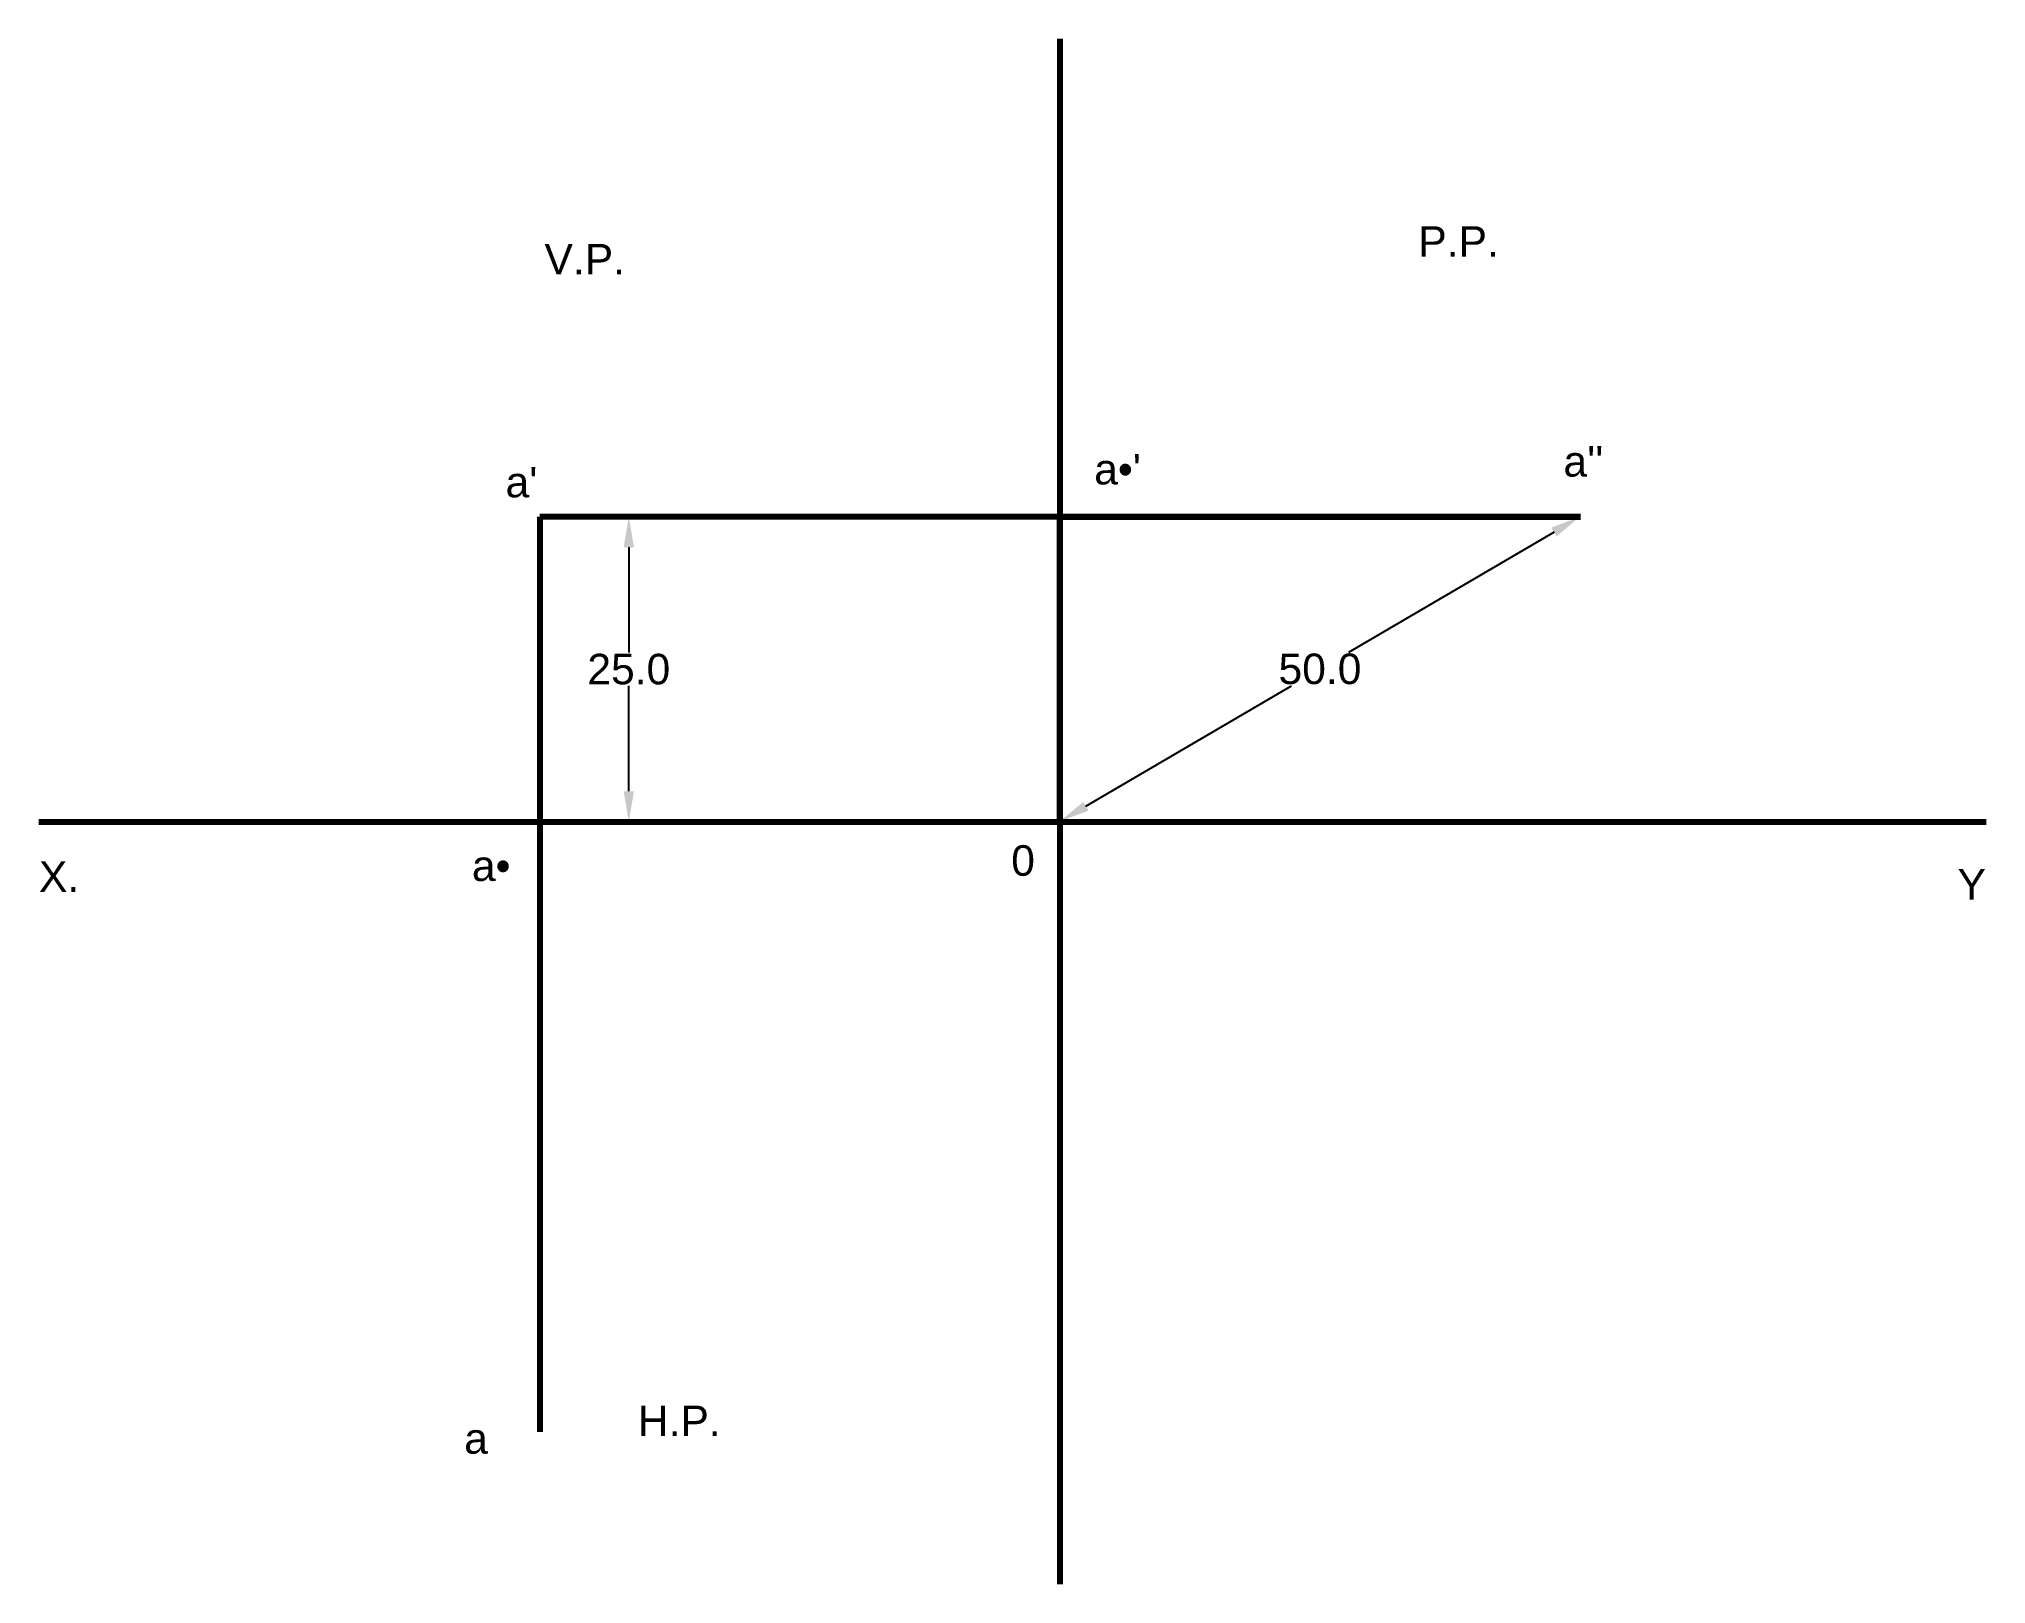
# Model space of a CAD drawing. Header units: millimetres. Extents: x 57 to 216, y 125 to 251.
import ezdxf

# ---------------------------------------------------------------- set-up
doc = ezdxf.new("R2010")
doc.units = ezdxf.units.MM
doc.layers.add('thick continuous', color=7, linetype='Continuous', lineweight=30)
doc.styles.get("Standard").update_dxf_attribs({"font": 'Arial.ttf'})
doc.dimstyles.get("Standard").update_dxf_attribs({"dimtxt": 2.5, "dimasz": 2.5, "dimexe": 0.18, "dimexo": 0.0625, "dimgap": 0.09, "dimtad": 0, "dimtih": 1, "dimtoh": 1, "dimdec": 1, "dimzin": 0, "dimdsep": 46, "dimtxsty": 'Standard', "dimcen": 0.09, "dimadec": 0, "dimazin": 0, "dimtfac": 1, "dimtdec": 1, "dimtofl": 0, "dimtmove": 0, "dimatfit": 3, "dimfxl": 1, "dimtolj": 1, "dimtzin": 0, "dimarcsym": 0})

# ---------------------------------------------------------------- blocks, each defined once
blk = doc.blocks.new('*D1')
at = {"layer": 'Defpoints', "color": 0, "transparency": 16777216}
for p in [(183.25, 212.16), (140.58, 187.18), (140.59, 187.16)]:
    blk.add_point(p, dxfattribs=at)
at = {"layer": 'thick continuous', "color": 0, "lineweight": -2, "transparency": 16777216}
for p, q in [((183.22, 212.22), (183.15, 212.33)), ((181.09, 210.91), (164.24, 201.04)), ((142.73, 188.44), (159.58, 198.31)), ((140.55, 187.22), (140.49, 187.33))]:
    blk.add_line(p, q, dxfattribs=at)
at = {"layer": 'thick continuous', "color": 0, "transparency": 16777216}
for points in [[(180.87, 211.27), (181.3, 210.55), (183.24, 212.18)], [(142.52, 188.8), (142.94, 188.08), (140.58, 187.18)]]:
    blk.add_solid(points, dxfattribs=at)
at = {"layer": 'thick continuous', "color": 0, "lineweight": 5, "transparency": 16777216, "insert": (161.91, 199.68), "char_height": 2.5, "attachment_point": 5}
blk.add_mtext('\\A1;50.0', dxfattribs=at)
blk = doc.blocks.new('*D12')
at = {"layer": 'Defpoints', "color": 0, "transparency": 16777216}
for p in [(97.99, 212.16), (97.99, 187.16), (105.27, 187.16)]:
    blk.add_point(p, dxfattribs=at)
at = {"layer": 'thick continuous', "color": 0, "lineweight": -2, "transparency": 16777216}
for p, q in [((98.05, 212.16), (105.45, 212.16)), ((105.27, 209.66), (105.27, 201.03)), ((105.27, 189.66), (105.27, 198.29)), ((98.05, 187.16), (105.45, 187.16))]:
    blk.add_line(p, q, dxfattribs=at)
at = {"layer": 'thick continuous', "color": 0, "transparency": 16777216}
for points in [[(104.85, 209.66), (105.69, 209.66), (105.27, 212.16)], [(104.85, 189.66), (105.69, 189.66), (105.27, 187.16)]]:
    blk.add_solid(points, dxfattribs=at)
at = {"layer": 'thick continuous', "color": 0, "lineweight": 5, "transparency": 16777216, "insert": (105.27, 199.66), "char_height": 2.5, "attachment_point": 5}
blk.add_mtext('\\A1;25.0', dxfattribs=at)

msp = doc.modelspace()

# ---------------------------------------------------------------- linework, layer by layer
at = {"layer": 'thick continuous', "lineweight": 80}
for p, q in [((140.59, 251.32), (140.59, 124.69)), ((183.25, 212.16), (97.99, 212.16)), ((140.59, 212.16), (97.99, 212.16)), ((97.99, 212.16), (97.99, 162.15)), ((140.59, 187.16), (140.59, 212.16)), ((140.59, 187.16), (140.59, 212.16)), ((140.59, 212.16), (183.25, 212.16)), ((56.93, 187.16), (216.5, 187.16)), ((97.99, 187.16), (97.99, 137.16))]:
    msp.add_line(p, q, dxfattribs=at)

# ---------------------------------------------------------------- texts
at = {"layer": 'thick continuous', "lineweight": 80, "char_height": 2.5, "attachment_point": 1}
for s, insert in [('P.P.', (169.97, 235.97)), ('V.P.', (98.36, 234.52)), ("a•'", (143.41, 217.31)), ("a''", (181.86, 217.95)), ("a'", (95.17, 216.25)), ('0', (136.61, 185.24)), ('X.', (56.93, 183.92)), ('a•', (92.41, 184.81)), ('Y', (214.16, 183.29)), ('H.P.', (106.01, 139.32)), ('a', (91.78, 137.88))]:
    msp.add_mtext_dynamic_manual_height_columns(s, width=2.9746, gutter_width=12.5, heights=[0], dxfattribs=dict(at, insert=insert))

# ---------------------------------------------------------------- dimensions: what is measured, and where the dimension line sits
at = {"layer": 'thick continuous', "lineweight": 5}
dim = msp.add_aligned_dim(p1=(183.25, 212.16), p2=(140.59, 187.16), distance=-0.02, text='50.0', dimstyle='Standard', dxfattribs=at)
dim.commit()
dim.dimension.update_dxf_attribs({"geometry": '*D1', "text_midpoint": (161.91, 199.68)})
dim = msp.add_linear_dim(base=(105.27, 187.16), p1=(97.99, 212.16), p2=(97.99, 187.16), angle=90, dimstyle='Standard', dxfattribs=at)
dim.commit()
dim.dimension.update_dxf_attribs({"geometry": '*D12', "text_midpoint": (105.27, 199.66)})

doc.saveas('drawing.dxf')
